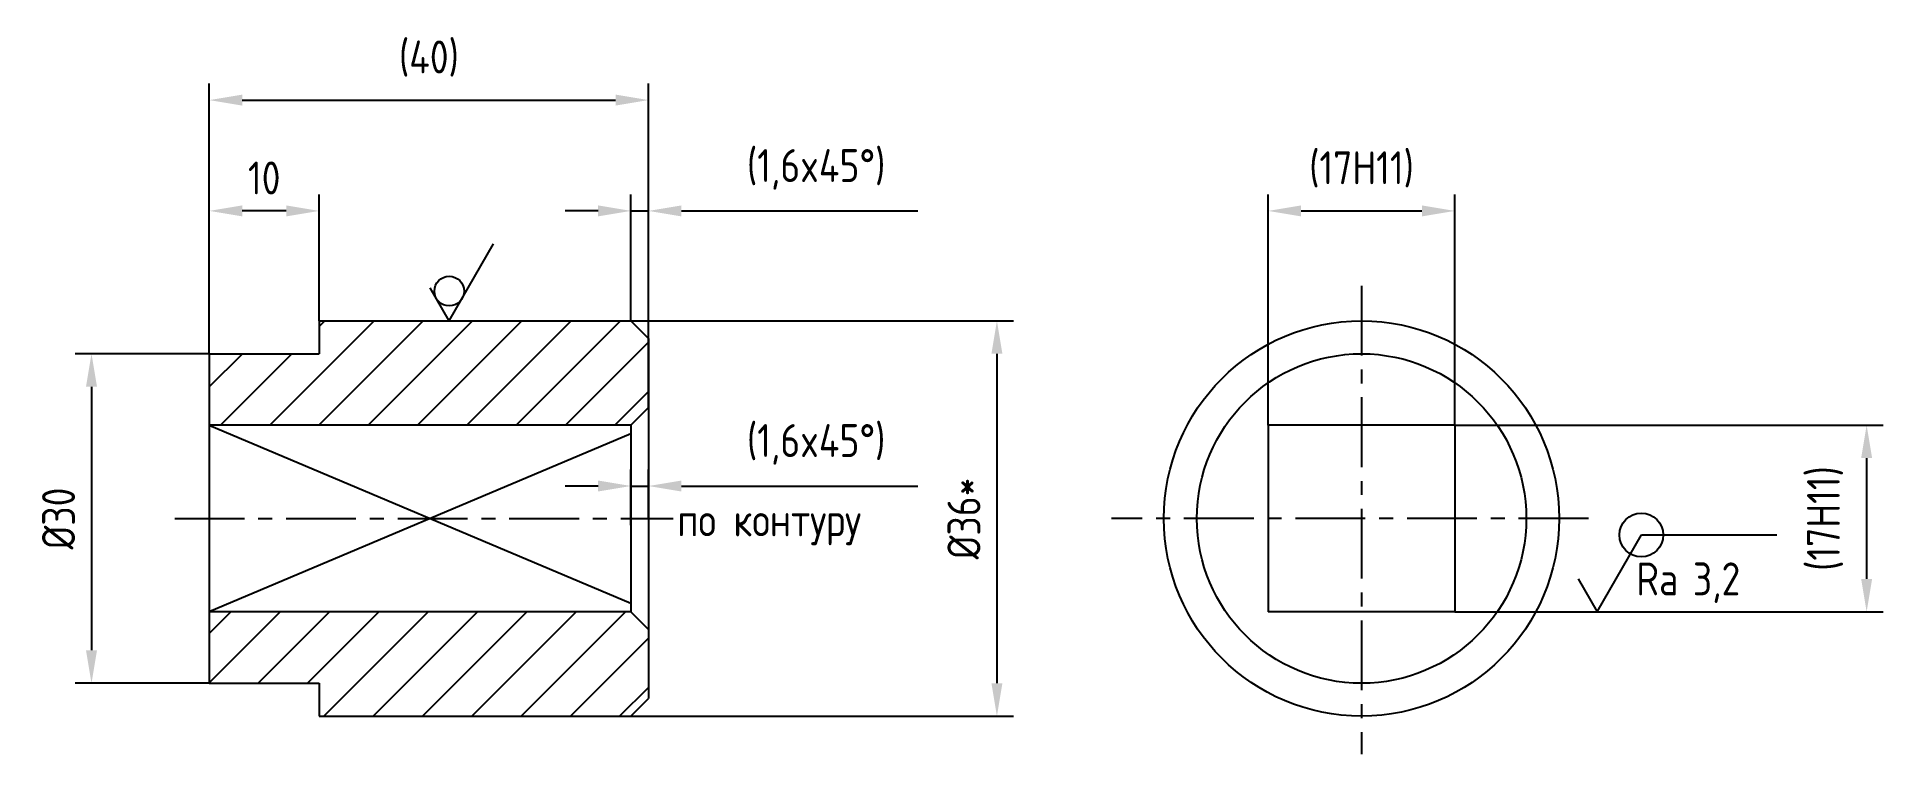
# Model space of a CAD drawing. Header units: millimetres. Extents: x 1048 to 1216, y 1466 to 1531.
import ezdxf

# ---------------------------------------------------------------- set-up
doc = ezdxf.new("R2010")
doc.units = ezdxf.units.MM
doc.linetypes.add('CENTER', pattern=[50.8, 31.75, -6.35, 6.35, -6.35])
for name, color, linetype in [('Bord', 1, 'Continuous'), ('CEN', 5, 'CENTER'), ('Cont', 6, 'Continuous'), ('Dim', 7, 'Continuous'), ('Hatch', 2, 'Continuous'), ('Text', 3, 'Continuous'), ('Textb', 6, 'Continuous')]:
    doc.layers.add(name, color=color, linetype=linetype)
doc.styles.add('Style1', font='romans.shx', dxfattribs={"width": 0.8})
doc.dimstyles.new('LIN1', dxfattribs={"dimtxt": 3, "dimasz": 3, "dimexe": 1.5, "dimexo": 0, "dimgap": 1.5, "dimtad": 1, "dimzin": 13, "dimdsep": 46, "dimtxsty": 'Style1', "dimcen": 0, "dimclrt": 3, "dimadec": 0, "dimazin": 0, "dimtfac": 1, "dimtmove": 0, "dimatfit": 3, "dimfxl": 1, "dimtolj": 1, "dimtzin": 13, "dimarcsym": 0})

# ---------------------------------------------------------------- blocks, each defined once
blk = doc.blocks.new('*D9')
at = {"layer": 'Defpoints', "color": 0, "transparency": 16777216}
for p in [(1176.95, 1495.57), (1176.95, 1478.57), (1214.45, 1478.57)]:
    blk.add_point(p, dxfattribs=at)
at = {"layer": 'Dim', "color": 0, "lineweight": -2, "transparency": 16777216}
for p, q in [((1176.95, 1495.57), (1215.95, 1495.57)), ((1214.45, 1492.57), (1214.45, 1481.57)), ((1176.95, 1478.57), (1215.95, 1478.57))]:
    blk.add_line(p, q, dxfattribs=at)
at = {"layer": 'Dim', "color": 0, "transparency": 16777216}
for points in [[(1213.95, 1492.57), (1214.95, 1492.57), (1214.45, 1495.57)], [(1213.95, 1481.57), (1214.95, 1481.57), (1214.45, 1478.57)]]:
    blk.add_solid(points, dxfattribs=at)
at = {"layer": 'Dim', "color": 3, "transparency": 16777216, "insert": (1210.66, 1487.07), "char_height": 3, "attachment_point": 5, "rotation": 90, "style": 'Style1'}
blk.add_mtext('\\A1;(17H11)', dxfattribs=at)
blk = doc.blocks.new('*D10')
at = {"layer": 'Defpoints', "color": 0, "transparency": 16777216}
for p in [(1103.51, 1525.17), (1103.51, 1503.47), (1063.51, 1502.07)]:
    blk.add_point(p, dxfattribs=at)
at = {"layer": 'Dim', "color": 0, "lineweight": -2, "transparency": 16777216}
for p, q in [((1063.51, 1502.07), (1063.51, 1526.67)), ((1066.51, 1525.17), (1100.51, 1525.17)), ((1103.51, 1503.47), (1103.51, 1526.67))]:
    blk.add_line(p, q, dxfattribs=at)
at = {"layer": 'Dim', "color": 0, "transparency": 16777216}
for points in [[(1066.51, 1525.67), (1066.51, 1524.67), (1063.51, 1525.17)], [(1100.51, 1525.67), (1100.51, 1524.67), (1103.51, 1525.17)]]:
    blk.add_solid(points, dxfattribs=at)
at = {"layer": 'Dim', "color": 3, "transparency": 16777216, "insert": (1083.51, 1528.95), "char_height": 3, "attachment_point": 5, "style": 'Style1'}
blk.add_mtext('\\A1;(40)', dxfattribs=at)
blk = doc.blocks.new('*D11')
at = {"layer": 'Defpoints', "color": 0, "transparency": 16777216}
for p in [(1063.51, 1502.07), (1052.78, 1472.07), (1063.51, 1472.07)]:
    blk.add_point(p, dxfattribs=at)
at = {"layer": 'Dim', "color": 0, "lineweight": -2, "transparency": 16777216}
for p, q in [((1063.51, 1502.07), (1051.28, 1502.07)), ((1052.78, 1499.07), (1052.78, 1475.07)), ((1063.51, 1472.07), (1051.28, 1472.07))]:
    blk.add_line(p, q, dxfattribs=at)
at = {"layer": 'Dim', "color": 0, "transparency": 16777216}
for points in [[(1052.28, 1499.07), (1053.28, 1499.07), (1052.78, 1502.07)], [(1052.28, 1475.07), (1053.28, 1475.07), (1052.78, 1472.07)]]:
    blk.add_solid(points, dxfattribs=at)
at = {"layer": 'Dim', "color": 3, "transparency": 16777216, "insert": (1049.78, 1487.07), "char_height": 3, "attachment_point": 5, "rotation": 90, "style": 'Style1'}
blk.add_mtext('\\A1;%%C30', dxfattribs=at)
blk = doc.blocks.new('*D12')
at = {"layer": 'Defpoints', "color": 0, "transparency": 16777216}
for p in [(1063.51, 1515.08), (1073.51, 1505.07), (1063.51, 1502.07)]:
    blk.add_point(p, dxfattribs=at)
at = {"layer": 'Dim', "color": 0, "lineweight": -2, "transparency": 16777216}
for p, q in [((1063.51, 1502.07), (1063.51, 1516.58)), ((1070.51, 1515.08), (1066.51, 1515.08)), ((1073.51, 1505.07), (1073.51, 1516.58))]:
    blk.add_line(p, q, dxfattribs=at)
at = {"layer": 'Dim', "color": 0, "transparency": 16777216}
for points in [[(1066.51, 1515.58), (1066.51, 1514.58), (1063.51, 1515.08)], [(1070.51, 1515.58), (1070.51, 1514.58), (1073.51, 1515.08)]]:
    blk.add_solid(points, dxfattribs=at)
at = {"layer": 'Dim', "color": 3, "transparency": 16777216, "insert": (1068.51, 1518.08), "char_height": 3, "attachment_point": 5, "style": 'Style1'}
blk.add_mtext('\\A1;10', dxfattribs=at)
blk = doc.blocks.new('SHERISO_09')
at = {"layer": 'Text'}
for q in [(4.04, 7), (-1.73, 3)]:
    blk.add_line((0, 0), q, dxfattribs=at)
blk.add_circle((0, 2.71), 1.35, dxfattribs=at)
blk = doc.blocks.new('*D13')
at = {"layer": 'Defpoints', "color": 0, "transparency": 16777216}
for p in [(1101.91, 1505.07), (1101.91, 1469.07), (1135.24, 1469.07)]:
    blk.add_point(p, dxfattribs=at)
at = {"layer": 'Dim', "color": 0, "lineweight": -2, "transparency": 16777216}
for p, q in [((1101.91, 1505.07), (1136.74, 1505.07)), ((1135.24, 1502.07), (1135.24, 1472.07)), ((1101.91, 1469.07), (1136.74, 1469.07))]:
    blk.add_line(p, q, dxfattribs=at)
at = {"layer": 'Dim', "color": 0, "transparency": 16777216}
for points in [[(1134.74, 1502.07), (1135.74, 1502.07), (1135.24, 1505.07)], [(1134.74, 1472.07), (1135.74, 1472.07), (1135.24, 1469.07)]]:
    blk.add_solid(points, dxfattribs=at)
at = {"layer": 'Dim', "color": 3, "transparency": 16777216, "insert": (1132.24, 1487.07), "char_height": 3, "attachment_point": 5, "rotation": 90, "style": 'Style1'}
blk.add_mtext('\\A1;%%C36*', dxfattribs=at)
blk = doc.blocks.new('*D14')
at = {"layer": 'Defpoints', "color": 0, "transparency": 16777216}
for p in [(1103.51, 1490.03), (1101.91, 1486.47), (1103.51, 1486.98)]:
    blk.add_point(p, dxfattribs=at)
at = {"layer": 'Dim', "color": 0, "lineweight": -2, "transparency": 16777216}
for p, q in [((1101.91, 1486.47), (1101.91, 1491.53)), ((1103.51, 1486.98), (1103.51, 1491.53)), ((1098.91, 1490.03), (1095.91, 1490.03)), ((1101.91, 1490.03), (1103.51, 1490.03)), ((1106.51, 1490.03), (1128.05, 1490.03))]:
    blk.add_line(p, q, dxfattribs=at)
at = {"layer": 'Dim', "color": 0, "transparency": 16777216}
for points in [[(1098.91, 1490.53), (1098.91, 1489.53), (1101.91, 1490.03)], [(1106.51, 1490.53), (1106.51, 1489.53), (1103.51, 1490.03)]]:
    blk.add_solid(points, dxfattribs=at)
at = {"layer": 'Dim', "color": 3, "transparency": 16777216, "insert": (1118.78, 1493.82), "char_height": 3, "attachment_point": 5, "style": 'Style1'}
blk.add_mtext('\\A1;(1,6x45%%D)', dxfattribs=at)
blk = doc.blocks.new('*D15')
at = {"layer": 'Defpoints', "color": 0, "transparency": 16777216}
for p in [(1103.51, 1515.08), (1101.91, 1505.07), (1103.51, 1497.17)]:
    blk.add_point(p, dxfattribs=at)
at = {"layer": 'Dim', "color": 0, "lineweight": -2, "transparency": 16777216}
for p, q in [((1098.91, 1515.08), (1095.91, 1515.08)), ((1101.91, 1505.07), (1101.91, 1516.58)), ((1101.91, 1515.08), (1103.51, 1515.08)), ((1103.51, 1497.17), (1103.51, 1516.58)), ((1106.51, 1515.08), (1128.05, 1515.08))]:
    blk.add_line(p, q, dxfattribs=at)
at = {"layer": 'Dim', "color": 0, "transparency": 16777216}
for points in [[(1098.91, 1515.58), (1098.91, 1514.58), (1101.91, 1515.08)], [(1106.51, 1515.58), (1106.51, 1514.58), (1103.51, 1515.08)]]:
    blk.add_solid(points, dxfattribs=at)
at = {"layer": 'Dim', "color": 3, "transparency": 16777216, "insert": (1118.78, 1518.86), "char_height": 3, "attachment_point": 5, "style": 'Style1'}
blk.add_mtext('\\A1;(1,6x45%%D)', dxfattribs=at)
blk = doc.blocks.new('*D16')
at = {"layer": 'Defpoints', "color": 0, "transparency": 16777216}
for p in [(1176.95, 1515.08), (1159.95, 1495.57), (1176.95, 1495.57)]:
    blk.add_point(p, dxfattribs=at)
at = {"layer": 'Dim', "color": 0, "lineweight": -2, "transparency": 16777216}
for p, q in [((1159.95, 1495.57), (1159.95, 1516.58)), ((1162.95, 1515.08), (1173.95, 1515.08)), ((1176.95, 1495.57), (1176.95, 1516.58))]:
    blk.add_line(p, q, dxfattribs=at)
at = {"layer": 'Dim', "color": 0, "transparency": 16777216}
for points in [[(1162.95, 1515.58), (1162.95, 1514.58), (1159.95, 1515.08)], [(1173.95, 1515.58), (1173.95, 1514.58), (1176.95, 1515.08)]]:
    blk.add_solid(points, dxfattribs=at)
at = {"layer": 'Dim', "color": 3, "transparency": 16777216, "insert": (1168.45, 1518.86), "char_height": 3, "attachment_point": 5, "style": 'Style1'}
blk.add_mtext('\\A1;(17H11)', dxfattribs=at)
blk = doc.blocks.new('A$C6CF913E7')
at = {"layer": 'Text'}
blk.add_circle((0, 0), 2, dxfattribs=at)
blk = doc.blocks.new('SHERISO_06')
at = {"layer": 'Text'}
blk.add_line((4.04, 7), (16.39, 7), dxfattribs=at)
blk.add_lwpolyline([(-1.73, 3), (0, 0), (4.04, 7)], dxfattribs=at)
blk.add_blockref('A$C6CF913E7', (4.04, 7))
at = {"layer": 'Text', "style": 'Style1', "width": 0.8}
blk.add_text('Ra', height=3, dxfattribs=at).set_placement((3.58, 1.5))
blk.add_attdef('12,5', (8.73, 1.5), '', height=3, dxfattribs=at)

msp = doc.modelspace()

# ---------------------------------------------------------------- hatches: boundary and pattern name
at = {"layer": 'Hatch'}
h = msp.add_hatch(dxfattribs=at)
h.set_pattern_fill('ANSI31', color=256, style=0)
h.paths.add_polyline_path([(1101.907, 1495.571), (1103.507, 1497.171), (1103.507, 1503.471), (1101.907, 1505.071), (1073.507, 1505.071), (1073.507, 1502.071), (1063.507, 1502.071), (1063.507, 1495.571)])
h = msp.add_hatch(dxfattribs=at)
h.set_pattern_fill('ANSI31', color=256, style=0)
h.paths.add_polyline_path([(1103.507, 1476.971), (1101.907, 1478.571), (1063.507, 1478.571), (1063.507, 1472.071), (1073.507, 1472.071), (1073.507, 1469.071), (1101.907, 1469.071), (1103.507, 1470.671)])

# ---------------------------------------------------------------- linework, layer by layer
at = {"layer": 'Bord'}
for p, q in [((1063.507, 1495.571), (1101.907, 1479.352)), ((1101.907, 1494.79), (1063.507, 1478.571))]:
    msp.add_line(p, q, dxfattribs=at)
at = {"layer": 'CEN', "ltscale": 0.2}
for p, q in [((1168.449, 1508.265), (1168.449, 1465.621)), ((1060.354, 1487.071), (1105.745, 1487.071)), ((1189.108, 1487.071), (1145.678, 1487.071))]:
    msp.add_line(p, q, dxfattribs=at)
at = {"layer": 'Cont'}
for p, q in [((1073.507, 1505.071), (1101.907, 1505.071)), ((1073.507, 1505.071), (1073.507, 1502.071)), ((1101.907, 1505.071), (1103.507, 1503.471)), ((1103.507, 1503.471), (1103.507, 1470.671)), ((1063.507, 1502.071), (1063.507, 1472.071)), ((1063.507, 1502.071), (1073.507, 1502.071)), ((1101.907, 1495.571), (1103.507, 1497.171)), ((1101.907, 1495.571), (1063.507, 1495.571)), ((1101.907, 1495.571), (1101.907, 1478.571)), ((1176.949, 1495.571), (1159.949, 1495.571)), ((1159.949, 1495.571), (1159.949, 1478.571)), ((1176.949, 1495.571), (1176.949, 1478.571)), ((1101.907, 1478.571), (1063.507, 1478.571)), ((1103.507, 1476.971), (1101.907, 1478.571)), ((1176.949, 1478.571), (1159.949, 1478.571)), ((1063.507, 1472.071), (1073.507, 1472.071)), ((1073.507, 1472.071), (1073.507, 1469.071)), ((1103.507, 1472.071), (1103.507, 1470.671)), ((1101.907, 1469.071), (1103.507, 1470.671)), ((1073.507, 1469.071), (1102.145, 1469.071))]:
    msp.add_line(p, q, dxfattribs=at)
for radius in [18, 15]:
    msp.add_circle((1168.449, 1487.071), radius, dxfattribs=at)

# ---------------------------------------------------------------- block references
at = {"layer": 'Dim'}
msp.add_blockref('SHERISO_06', (1189.895, 1478.571), dxfattribs=at).add_auto_attribs({'12,5': '3,2'})
at = {"layer": 'Textb'}
msp.add_blockref('SHERISO_09', (1085.359, 1505.071), dxfattribs=at)

# ---------------------------------------------------------------- texts
at = {"layer": 'Text', "style": 'Style1', "width": 0.8}
msp.add_text('по контуру', height=3, dxfattribs=at).set_placement((1106.126, 1485.448))

# ---------------------------------------------------------------- dimensions: what is measured, and where the dimension line sits
at = {"layer": 'Dim'}
for base, p1, p2, text, picture, middle in [((1103.507, 1525.168), (1063.507, 1502.071), (1103.507, 1503.471), '(<>)', '*D10', (1083.507, 1528.953)), ((1103.507, 1515.076), (1101.907, 1505.071), (1103.507, 1497.171), '(1,6x45%%D)', '*D15', (1118.778, 1518.862)), ((1176.949, 1515.076), (1159.949, 1495.571), (1176.949, 1495.571), '(<>H11)', '*D16', (1168.449, 1518.862)), ((1103.507, 1490.032), (1101.907, 1486.467), (1103.507, 1486.976), '(1,6x45%%D)', '*D14', (1118.778, 1493.817))]:
    dim = msp.add_linear_dim(base=base, p1=p1, p2=p2, text=text, dimstyle='LIN1', dxfattribs=at)
    dim.commit()
    dim.dimension.update_dxf_attribs({"geometry": picture, "text_midpoint": middle})
dim = msp.add_linear_dim(base=(1063.507, 1515.076), p1=(1073.507, 1505.071), p2=(1063.507, 1502.071), dimstyle='LIN1', dxfattribs=at)
dim.commit()
dim.dimension.update_dxf_attribs({"geometry": '*D12', "text_midpoint": (1068.507, 1518.076)})
for base, p1, p2, text, picture, middle in [((1135.244, 1469.071), (1101.907, 1505.071), (1101.907, 1469.071), '%%C<>*', '*D13', (1132.244, 1487.071)), ((1052.777, 1472.071), (1063.507, 1502.071), (1063.507, 1472.071), '%%C<>', '*D11', (1049.777, 1487.071)), ((1214.449, 1478.571), (1176.949, 1495.571), (1176.949, 1478.571), '(<>H11)', '*D9', (1210.663, 1487.071))]:
    dim = msp.add_linear_dim(base=base, p1=p1, p2=p2, angle=90, text=text, dimstyle='LIN1', dxfattribs=at)
    dim.commit()
    dim.dimension.update_dxf_attribs({"geometry": picture, "text_midpoint": middle})

doc.saveas('drawing.dxf')
